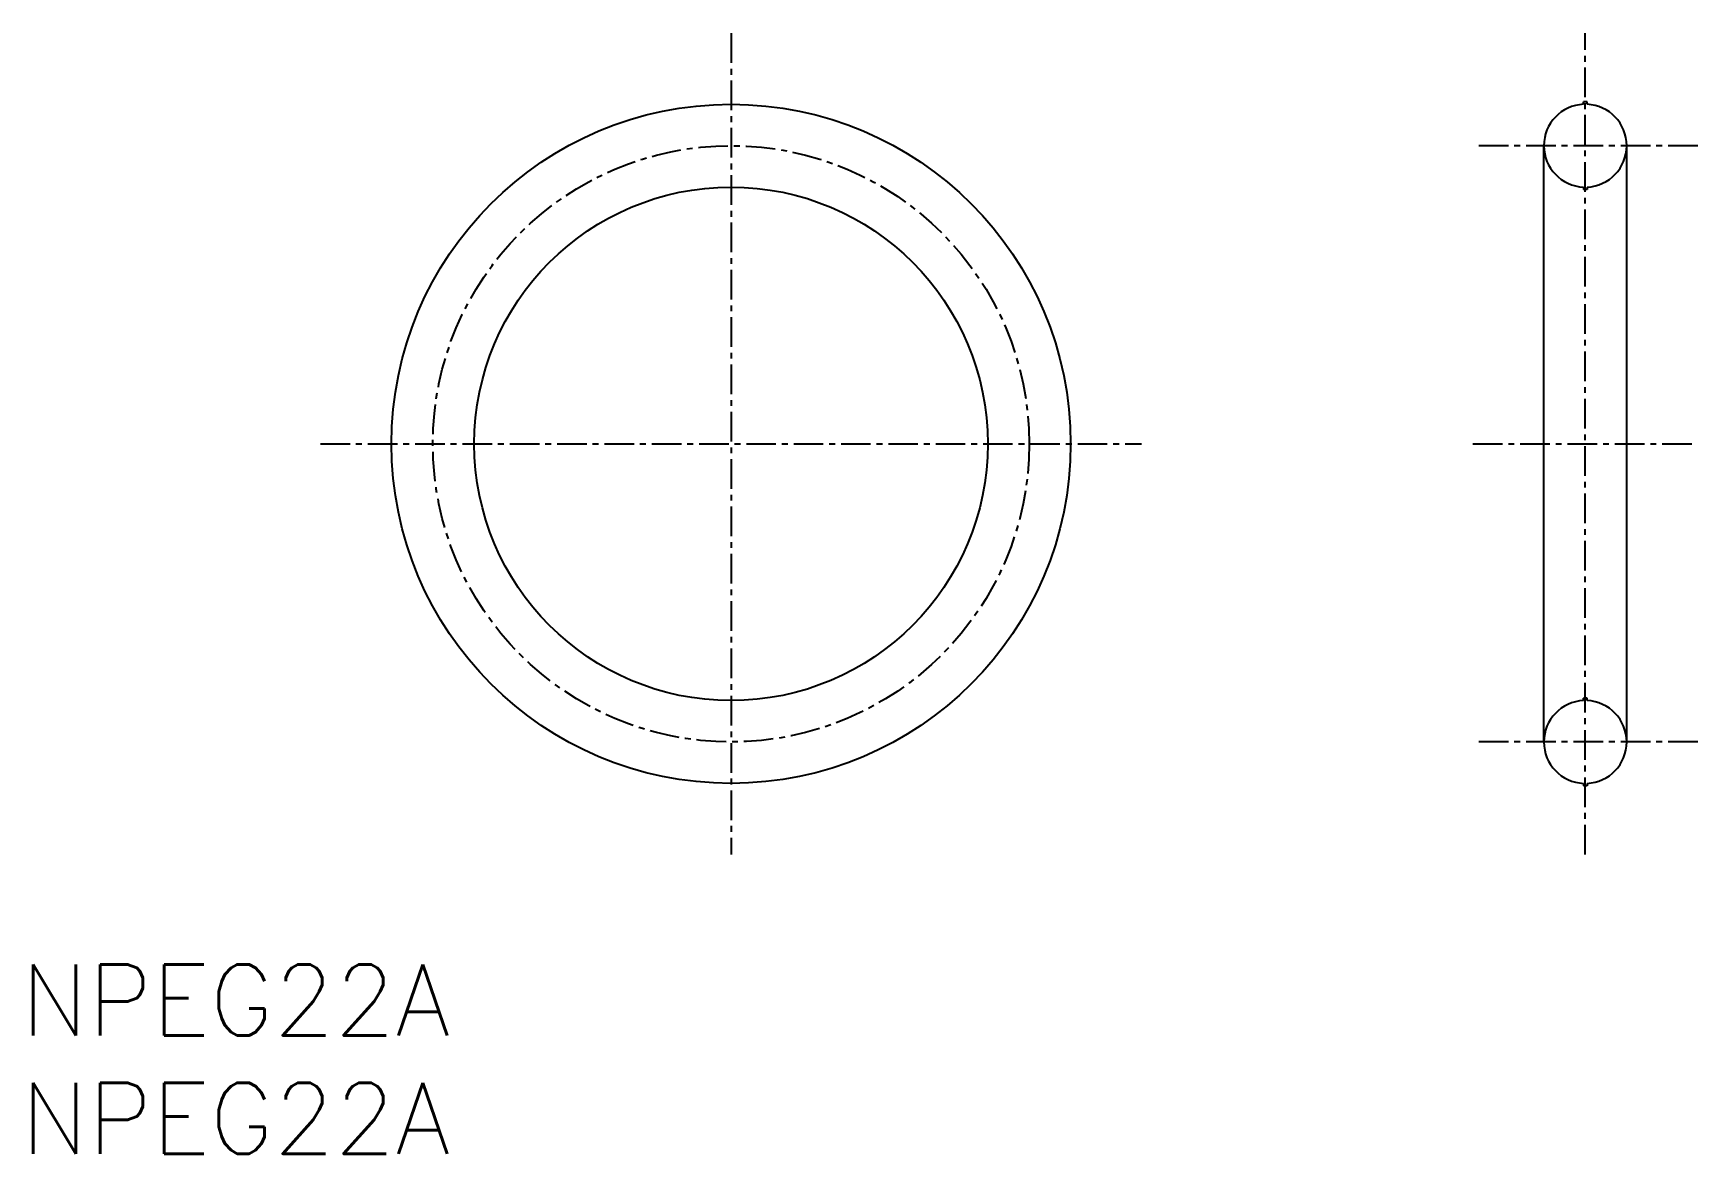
# Model space of a CAD drawing. Extents: x 0.5 to 70.9, y 0 to 47.3.
import ezdxf

# ---------------------------------------------------------------- set-up
doc = ezdxf.new("R2010")
doc.units = 0
doc.linetypes.add('CENTER', pattern=[2, 1.25, -0.25, 0.25, -0.25])
doc.layers.get('0').update_dxf_attribs({"linetype": 'CONTINUOUS'})
doc.layers.add('CENTER', color=1, linetype='CENTER')
doc.styles.get("Standard").update_dxf_attribs({"font": 'txt.shx'})

# ---------------------------------------------------------------- blocks, each defined once
blk = doc.blocks.new('*U2')
at = {"color": 7, "linetype": 'CONTINUOUS'}
blk.add_text('NPEG22A', height=3, dxfattribs=at).set_placement((0, 0))
blk = doc.blocks.new('*U3')
at = {"color": 7, "linetype": 'CONTINUOUS'}
blk.add_text('NPEG22A', height=3, dxfattribs=at).set_placement((0, 5))

msp = doc.modelspace()

# ---------------------------------------------------------------- linework, layer by layer
at = {"color": 7, "linetype": 'CONTINUOUS'}
for p, q in [((66.175, 44.45), (66.025, 44.45)), ((66.025, 44.348), (66.025, 44.45)), ((66.175, 44.348), (66.175, 44.45)), ((64.35, 17.4), (64.35, 42.6)), ((67.85, 17.4), (67.85, 42.6)), ((66.025, 40.852), (66.025, 40.75)), ((66.175, 40.852), (66.175, 40.75)), ((66.175, 40.75), (66.025, 40.75)), ((66.025, 19.148), (66.025, 19.25)), ((66.175, 19.25), (66.025, 19.25)), ((66.175, 19.148), (66.175, 19.25)), ((66.025, 15.652), (66.025, 15.55)), ((66.175, 15.55), (66.025, 15.55)), ((66.175, 15.652), (66.175, 15.55))]:
    msp.add_line(p, q, dxfattribs=at)
for radius in [14.35, 10.85]:
    msp.add_circle((30, 30), radius, dxfattribs=at)
for centre, start, end in [((66.1, 42.6), 92.45629, 267.54371), ((66.1, 42.6), 272.45629, 87.54371), ((66.1, 17.4), 92.45629, 267.54371), ((66.1, 17.4), 272.45629, 87.54371)]:
    msp.add_arc(centre, 1.75, start, end, dxfattribs=at)
at = {"layer": 'CENTER', "color": 1, "linetype": 'CENTER'}
for p, q in [((30, 47.35), (30, 12.65)), ((66.1, 12.65), (66.1, 47.35)), ((70.85, 42.6), (61.35, 42.6)), ((12.65, 30), (47.35, 30)), ((61.35, 30), (70.85, 30)), ((70.85, 17.4), (61.35, 17.4))]:
    msp.add_line(p, q, dxfattribs=at)
msp.add_circle((30, 30), 12.6, dxfattribs=at)

# ---------------------------------------------------------------- block references
at = {"color": 7, "linetype": 'CONTINUOUS'}
for name in ['*U3', '*U2']:
    msp.add_blockref(name, (0, 0), dxfattribs=at)

doc.saveas('drawing.dxf')
